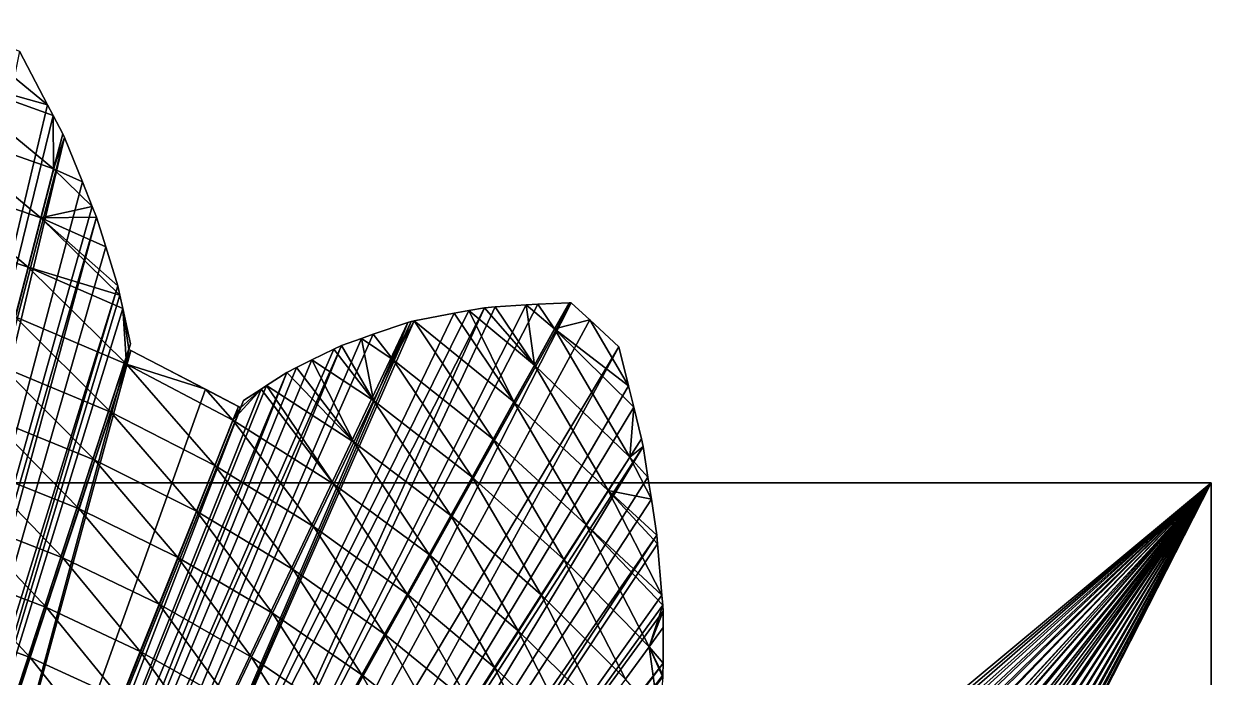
# Model space of a CAD drawing. Header units: inches. Extents: x 62 to 1153, y 3 to 780.
# Drawn here: x 1133.07 to 1150.82, y 769.42 to 779.19 of the extents above; entities that cross this region are included whole.
import ezdxf

# ---------------------------------------------------------------- set-up
doc = ezdxf.new("R2010")
doc.units = ezdxf.units.IN
doc.header["$MEASUREMENT"] = 0
doc.layers.add('ConstLine', color=6, linetype='Continuous')
doc.layers.add('ObjLayer', color=2, linetype='Continuous')

msp = doc.modelspace()

# ---------------------------------------------------------------- linework, layer by layer
at = {"layer": 'ConstLine'}
for points in [[(1131.951, 779.187, 23.616), (1133.425, 777.976, 22.979), (1131.806, 778.431, 22.725)], [(1133.004, 778.775, 23.664), (1133.425, 777.976, 22.979), (1131.951, 779.187, 23.616)], [(1133.004, 778.775, 23.664), (1129.655, 762.073, 36.5), (1133.425, 777.976, 22.979)], [(1131.806, 778.431, 22.725), (1133.515, 777.019, 21.987), (1131.659, 777.672, 21.854)], [(1133.425, 777.976, 22.979), (1133.508, 777.818, 22.845), (1131.806, 778.431, 22.725)], [(1133.508, 777.818, 22.845), (1133.515, 777.019, 21.987), (1131.806, 778.431, 22.725)], [(1133.425, 777.976, 22.979), (1129.655, 762.073, 36.5), (1133.508, 777.818, 22.845)], [(1133.508, 777.818, 22.845), (1129.655, 762.073, 36.5), (1133.651, 777.542, 22.613)], [(1133.508, 777.818, 22.845), (1133.651, 777.542, 22.613), (1133.515, 777.019, 21.987)], [(1133.651, 777.542, 22.613), (1129.655, 762.073, 36.5), (1133.679, 777.485, 22.569)], [(1131.659, 777.672, 21.854), (1133.325, 776.286, 21.134), (1131.512, 776.91, 21.004)], [(1133.515, 777.019, 21.987), (1133.325, 776.286, 21.134), (1131.659, 777.672, 21.854)], [(1133.651, 777.542, 22.613), (1133.679, 777.485, 22.569), (1133.515, 777.019, 21.987)], [(1133.679, 777.485, 22.569), (1129.655, 762.073, 36.5), (1129.748, 761.009, 36.5)], [(1133.679, 777.485, 22.569), (1129.748, 761.009, 36.5), (1133.946, 776.822, 22.026)], [(1133.679, 777.485, 22.569), (1133.946, 776.822, 22.026), (1133.515, 777.019, 21.987)], [(1133.515, 777.019, 21.987), (1134.093, 776.457, 21.728), (1133.325, 776.286, 21.134)], [(1133.946, 776.822, 22.026), (1134.093, 776.457, 21.728), (1133.515, 777.019, 21.987)], [(1133.946, 776.822, 22.026), (1129.748, 761.009, 36.5), (1134.093, 776.457, 21.728)], [(1131.512, 776.91, 21.004), (1133.134, 775.549, 20.298), (1131.365, 776.144, 20.171)], [(1133.325, 776.286, 21.134), (1133.134, 775.549, 20.298), (1131.512, 776.91, 21.004)], [(1134.093, 776.457, 21.728), (1129.748, 761.009, 36.5), (1134.156, 776.298, 21.601)], [(1134.093, 776.457, 21.728), (1134.156, 776.298, 21.601), (1133.325, 776.286, 21.134)], [(1134.156, 776.298, 21.601), (1129.748, 761.009, 36.5), (1129.776, 760.13, 36.5)], [(1134.156, 776.298, 21.601), (1129.776, 760.13, 36.5), (1134.294, 775.853, 21.222)], [(1134.507, 775.129, 20.602), (1133.134, 775.549, 20.298), (1133.325, 776.286, 21.134)], [(1134.156, 776.298, 21.601), (1134.294, 775.853, 21.222), (1133.325, 776.286, 21.134)], [(1133.325, 776.286, 21.134), (1134.475, 775.271, 20.728), (1134.507, 775.129, 20.602)], [(1134.294, 775.853, 21.222), (1134.475, 775.271, 20.728), (1133.325, 776.286, 21.134)], [(1133.134, 775.549, 20.298), (1132.941, 774.807, 19.48), (1131.365, 776.144, 20.171)], [(1134.294, 775.853, 21.222), (1129.776, 760.13, 36.5), (1134.475, 775.271, 20.728)], [(1134.604, 774.098, 19.63), (1132.941, 774.807, 19.48), (1133.134, 775.549, 20.298)], [(1134.604, 774.098, 19.63), (1133.134, 775.549, 20.298), (1134.55, 774.931, 20.427)], [(1134.55, 774.931, 20.427), (1133.134, 775.549, 20.298), (1134.507, 775.129, 20.602)], [(1134.475, 775.271, 20.728), (1129.76, 759.417, 36.5), (1134.507, 775.129, 20.602)], [(1134.475, 775.271, 20.728), (1129.776, 760.13, 36.5), (1129.76, 759.417, 36.5)], [(1134.507, 775.129, 20.602), (1129.76, 759.417, 36.5), (1134.55, 774.931, 20.427)], [(1134.55, 774.931, 20.427), (1129.76, 759.417, 36.5), (1134.665, 774.403, 19.964)], [(1133.303, 761.951, 36.5), (1134.502, 762.91, 36.5), (1139.953, 774.941, 24.666)], [(1133.303, 761.951, 36.5), (1139.953, 774.941, 24.666), (1139.72, 774.9, 24.384)], [(1133.303, 761.951, 36.5), (1139.72, 774.9, 24.384), (1139.501, 774.861, 24.119)], [(1133.303, 761.951, 36.5), (1139.501, 774.861, 24.119), (1138.906, 774.745, 23.417)], [(1141.252, 775.018, 26.151), (1134.502, 762.91, 36.5), (1134.964, 762.644, 36.5)], [(1134.502, 762.91, 36.5), (1141.22, 775.018, 26.112), (1140.753, 774.996, 25.569)], [(1134.502, 762.91, 36.5), (1141.252, 775.018, 26.151), (1141.22, 775.018, 26.112)], [(1134.502, 762.91, 36.5), (1140.753, 774.996, 25.569), (1140.58, 774.985, 25.373)], [(1134.502, 762.91, 36.5), (1140.58, 774.985, 25.373), (1140.115, 774.954, 24.844)], [(1134.502, 762.91, 36.5), (1140.115, 774.954, 24.844), (1139.953, 774.941, 24.666)], [(1134.638, 774.319, 19.867), (1134.604, 774.098, 19.63), (1134.55, 774.931, 20.427)], [(1134.665, 774.403, 19.964), (1134.638, 774.319, 19.867), (1134.55, 774.931, 20.427)], [(1141.531, 774.762, 26.213), (1141.252, 775.018, 26.151), (1134.964, 762.644, 36.5)], [(1139.501, 774.861, 24.119), (1140.394, 773.534, 23.628), (1138.906, 774.745, 23.417)], [(1139.72, 774.9, 24.384), (1140.394, 773.534, 23.628), (1139.501, 774.861, 24.119)], [(1139.953, 774.941, 24.666), (1140.7, 774.084, 24.521), (1139.72, 774.9, 24.384)], [(1140.7, 774.084, 24.521), (1140.394, 773.534, 23.628), (1139.72, 774.9, 24.384)], [(1140.115, 774.954, 24.844), (1140.7, 774.084, 24.521), (1139.953, 774.941, 24.666)], [(1140.58, 774.985, 25.373), (1140.7, 774.084, 24.521), (1140.115, 774.954, 24.844)], [(1140.753, 774.996, 25.569), (1141.001, 774.626, 25.431), (1140.58, 774.985, 25.373)], [(1141.001, 774.626, 25.431), (1140.7, 774.084, 24.521), (1140.58, 774.985, 25.373)], [(1141.22, 775.018, 26.112), (1141.001, 774.626, 25.431), (1140.753, 774.996, 25.569)], [(1141.252, 775.018, 26.151), (1141.001, 774.626, 25.431), (1141.22, 775.018, 26.112)], [(1141.252, 775.018, 26.151), (1141.531, 774.762, 26.213), (1141.001, 774.626, 25.431)], [(1132.346, 761.094, 36.5), (1133.303, 761.951, 36.5), (1138.809, 774.724, 23.307)], [(1138.809, 774.724, 23.307), (1138.293, 774.547, 22.683), (1132.346, 761.094, 36.5)], [(1134.37, 773.384, 18.823), (1132.747, 774.06, 18.677), (1132.941, 774.807, 19.48)], [(1134.604, 774.098, 19.63), (1134.37, 773.384, 18.823), (1132.941, 774.807, 19.48)], [(1133.303, 761.951, 36.5), (1138.906, 774.745, 23.417), (1138.859, 774.736, 23.363)], [(1133.303, 761.951, 36.5), (1138.859, 774.736, 23.363), (1138.809, 774.724, 23.307)], [(1141.963, 774.357, 26.313), (1141.531, 774.762, 26.213), (1134.964, 762.644, 36.5)], [(1138.809, 774.724, 23.307), (1138.588, 774.166, 22.535), (1138.293, 774.547, 22.683)], [(1138.906, 774.745, 23.417), (1140.084, 772.977, 22.75), (1138.588, 774.166, 22.535)], [(1138.906, 774.745, 23.417), (1138.588, 774.166, 22.535), (1138.859, 774.736, 23.363)], [(1138.859, 774.736, 23.363), (1138.588, 774.166, 22.535), (1138.809, 774.724, 23.307)], [(1140.394, 773.534, 23.628), (1140.084, 772.977, 22.75), (1138.906, 774.745, 23.417)], [(1141.531, 774.762, 26.213), (1142.108, 773.775, 25.856), (1141.001, 774.626, 25.431)], [(1141.531, 774.762, 26.213), (1141.963, 774.357, 26.313), (1142.108, 773.775, 25.856)], [(1138.293, 774.547, 22.683), (1138.118, 774.484, 22.476), (1132.346, 761.094, 36.5)], [(1138.293, 774.547, 22.683), (1138.588, 774.166, 22.535), (1138.118, 774.484, 22.476)], [(1141.001, 774.626, 25.431), (1142.126, 772.71, 24.743), (1140.7, 774.084, 24.521)], [(1141.001, 774.626, 25.431), (1142.108, 773.775, 25.856), (1142.185, 773.457, 25.611)], [(1141.001, 774.626, 25.431), (1142.185, 773.457, 25.611), (1142.126, 772.71, 24.743)], [(1134.665, 774.403, 19.964), (1129.76, 759.417, 36.5), (1134.638, 774.319, 19.867)], [(1137.817, 774.376, 22.121), (1131.591, 760.339, 36.5), (1132.346, 761.094, 36.5)], [(1137.817, 774.376, 22.121), (1137.704, 774.322, 21.973), (1131.591, 760.339, 36.5)], [(1138.118, 774.484, 22.476), (1137.817, 774.376, 22.121), (1132.346, 761.094, 36.5)], [(1141.963, 774.357, 26.313), (1134.732, 761.125, 36.5), (1142.108, 773.775, 25.856)], [(1141.963, 774.357, 26.313), (1134.964, 762.644, 36.5), (1134.732, 761.125, 36.5)], [(1137.817, 774.376, 22.121), (1138.296, 773.554, 21.674), (1137.704, 774.322, 21.973)], [(1138.118, 774.484, 22.476), (1138.296, 773.554, 21.674), (1137.817, 774.376, 22.121)], [(1138.588, 774.166, 22.535), (1138.296, 773.554, 21.674), (1138.118, 774.484, 22.476)], [(1134.638, 774.319, 19.867), (1129.711, 759.269, 36.5), (1130.491, 758.957, 36.5)], [(1134.638, 774.319, 19.867), (1129.76, 759.417, 36.5), (1129.711, 759.269, 36.5)], [(1134.671, 774.303, 19.869), (1134.638, 774.319, 19.867), (1130.491, 758.957, 36.5)], [(1135.786, 773.725, 19.999), (1134.671, 774.303, 19.869), (1130.491, 758.957, 36.5)], [(1137.704, 774.322, 21.973), (1137.377, 774.162, 21.557), (1131.591, 760.339, 36.5)], [(1137.377, 774.162, 21.557), (1137.145, 774.048, 21.262), (1131.591, 760.339, 36.5)], [(1134.671, 774.303, 19.869), (1134.604, 774.098, 19.63), (1134.638, 774.319, 19.867)], [(1135.786, 773.725, 19.999), (1134.604, 774.098, 19.63), (1134.671, 774.303, 19.869)], [(1138.002, 772.935, 20.827), (1137.145, 774.048, 21.262), (1137.377, 774.162, 21.557)], [(1138.296, 773.554, 21.674), (1137.377, 774.162, 21.557), (1137.704, 774.322, 21.973)], [(1138.296, 773.554, 21.674), (1138.002, 772.935, 20.827), (1137.377, 774.162, 21.557)], [(1139.769, 772.411, 21.886), (1138.296, 773.554, 21.674), (1138.588, 774.166, 22.535)], [(1140.084, 772.977, 22.75), (1139.769, 772.411, 21.886), (1138.588, 774.166, 22.535)], [(1137, 773.975, 21.081), (1131.005, 759.683, 36.5), (1131.591, 760.339, 36.5)], [(1137, 773.975, 21.081), (1136.695, 773.779, 20.661), (1131.005, 759.683, 36.5)], [(1137.145, 774.048, 21.262), (1137, 773.975, 21.081), (1131.591, 760.339, 36.5)], [(1134.133, 772.664, 18.029), (1132.552, 773.308, 17.889), (1132.747, 774.06, 18.677)], [(1134.37, 773.384, 18.823), (1134.133, 772.664, 18.029), (1132.747, 774.06, 18.677)], [(1135.923, 772.585, 18.99), (1134.37, 773.384, 18.823), (1134.604, 774.098, 19.63)], [(1136.194, 773.261, 19.804), (1135.923, 772.585, 18.99), (1134.604, 774.098, 19.63)], [(1136.194, 773.261, 19.804), (1134.604, 774.098, 19.63), (1135.786, 773.725, 19.999)], [(1138.002, 772.935, 20.827), (1136.695, 773.779, 20.661), (1137, 773.975, 21.081)], [(1138.002, 772.935, 20.827), (1137, 773.975, 21.081), (1137.145, 774.048, 21.262)], [(1140.7, 774.084, 24.521), (1141.804, 772.209, 23.85), (1140.394, 773.534, 23.628)], [(1140.7, 774.084, 24.521), (1142.126, 772.71, 24.743), (1141.804, 772.209, 23.85)], [(1136.277, 773.467, 20.06), (1135.786, 773.725, 19.999), (1130.491, 758.957, 36.5)], [(1136.695, 773.779, 20.661), (1136.616, 773.728, 20.552), (1131.005, 759.683, 36.5)], [(1136.616, 773.728, 20.552), (1136.351, 773.554, 20.196), (1131.005, 759.683, 36.5)], [(1142.108, 773.775, 25.856), (1134.732, 761.125, 36.5), (1142.185, 773.457, 25.611)], [(1136.277, 773.467, 20.06), (1136.194, 773.261, 19.804), (1135.786, 773.725, 19.999)], [(1136.616, 773.728, 20.552), (1136.194, 773.261, 19.804), (1136.309, 773.449, 20.065)], [(1137.703, 772.308, 19.995), (1136.194, 773.261, 19.804), (1136.616, 773.728, 20.552)], [(1136.616, 773.728, 20.552), (1136.309, 773.449, 20.065), (1136.351, 773.554, 20.196)], [(1137.703, 772.308, 19.995), (1136.616, 773.728, 20.552), (1136.695, 773.779, 20.661)], [(1138.002, 772.935, 20.827), (1137.703, 772.308, 19.995), (1136.695, 773.779, 20.661)], [(1136.309, 773.449, 20.065), (1136.277, 773.467, 20.06), (1130.491, 758.957, 36.5)], [(1136.309, 773.449, 20.065), (1130.491, 758.957, 36.5), (1130.559, 759.126, 36.5)], [(1136.351, 773.554, 20.196), (1130.559, 759.126, 36.5), (1131.005, 759.683, 36.5)], [(1136.351, 773.554, 20.196), (1136.309, 773.449, 20.065), (1130.559, 759.126, 36.5)], [(1142.185, 773.457, 25.611), (1134.732, 761.125, 36.5), (1142.301, 772.982, 25.243)], [(1136.309, 773.449, 20.065), (1136.194, 773.261, 19.804), (1136.277, 773.467, 20.06)], [(1139.45, 771.837, 21.035), (1138.002, 772.935, 20.827), (1138.296, 773.554, 21.674)], [(1139.769, 772.411, 21.886), (1139.45, 771.837, 21.035), (1138.296, 773.554, 21.674)], [(1140.394, 773.534, 23.628), (1141.476, 771.698, 22.97), (1140.084, 772.977, 22.75)], [(1140.394, 773.534, 23.628), (1141.804, 772.209, 23.85), (1141.476, 771.698, 22.97)], [(1142.185, 773.457, 25.611), (1142.301, 772.982, 25.243), (1142.126, 772.71, 24.743)], [(1133.895, 771.938, 17.249), (1132.356, 772.55, 17.116), (1132.552, 773.308, 17.889)], [(1134.133, 772.664, 18.029), (1133.895, 771.938, 17.249), (1132.552, 773.308, 17.889)], [(1135.65, 771.901, 18.19), (1134.133, 772.664, 18.029), (1134.37, 773.384, 18.823)], [(1135.923, 772.585, 18.99), (1135.65, 771.901, 18.19), (1134.37, 773.384, 18.823)], [(1137.401, 771.673, 19.175), (1135.923, 772.585, 18.99), (1136.194, 773.261, 19.804)], [(1137.703, 772.308, 19.995), (1137.401, 771.673, 19.175), (1136.194, 773.261, 19.804)], [(1142.301, 772.982, 25.243), (1134.732, 761.125, 36.5), (1142.326, 772.868, 25.16)], [(1139.126, 771.255, 20.197), (1137.703, 772.308, 19.995), (1138.002, 772.935, 20.827)], [(1139.45, 771.837, 21.035), (1139.126, 771.255, 20.197), (1138.002, 772.935, 20.827)], [(1140.084, 772.977, 22.75), (1141.142, 771.179, 22.104), (1139.769, 772.411, 21.886)], [(1140.084, 772.977, 22.75), (1141.476, 771.698, 22.97), (1141.142, 771.179, 22.104)], [(1142.301, 772.982, 25.243), (1142.326, 772.868, 25.16), (1142.126, 772.71, 24.743)], [(1142.326, 772.868, 25.16), (1134.732, 761.125, 36.5), (1134.469, 759.868, 36.5)], [(1142.326, 772.868, 25.16), (1134.469, 759.868, 36.5), (1142.398, 772.41, 24.789)], [(1142.326, 772.868, 25.16), (1142.398, 772.41, 24.789), (1142.126, 772.71, 24.743)], [(1135.374, 771.211, 17.403), (1133.895, 771.938, 17.249), (1134.133, 772.664, 18.029)], [(1135.65, 771.901, 18.19), (1135.374, 771.211, 17.403), (1134.133, 772.664, 18.029)], [(1137.095, 771.03, 18.368), (1135.65, 771.901, 18.19), (1135.923, 772.585, 18.99)], [(1137.401, 771.673, 19.175), (1137.095, 771.03, 18.368), (1135.923, 772.585, 18.99)], [(1142.126, 772.71, 24.743), (1142.45, 772.08, 24.52), (1141.804, 772.209, 23.85)], [(1142.126, 772.71, 24.743), (1142.398, 772.41, 24.789), (1142.45, 772.08, 24.52)], [(1133.654, 771.205, 16.481), (1132.157, 771.787, 16.355), (1132.356, 772.55, 17.116)], [(1133.895, 771.938, 17.249), (1133.654, 771.205, 16.481), (1132.356, 772.55, 17.116)], [(1142.398, 772.41, 24.789), (1134.469, 759.868, 36.5), (1142.45, 772.08, 24.52)], [(1140.803, 770.652, 21.249), (1139.45, 771.837, 21.035), (1139.769, 772.411, 21.886)], [(1139.769, 772.411, 21.886), (1141.142, 771.179, 22.104), (1140.803, 770.652, 21.249)], [(1130.817, 722.324), (1130.817, 772.324), (1150.817, 722.324)], [(1150.817, 722.324), (1130.817, 772.324), (1150.817, 772.324)], [(1130.817, 772.324, 4), (1130.857, 755.727, 4), (1150.817, 772.324, 4)], [(1130.817, 772.324, 4), (1150.817, 772.324), (1130.817, 772.324)], [(1150.817, 772.324), (1130.817, 772.324, 4), (1150.817, 772.324, 4)], [(1150.817, 772.324, 4), (1130.857, 755.727, 4), (1131.129, 755.599, 4)], [(1150.817, 772.324, 4), (1131.129, 755.599, 4), (1131.391, 755.475, 4)], [(1150.817, 772.324, 4), (1131.391, 755.475, 4), (1131.695, 755.315, 4)], [(1150.817, 772.324, 4), (1131.695, 755.315, 4), (1131.916, 755.199, 4)], [(1150.817, 772.324, 4), (1131.916, 755.199, 4), (1132.255, 755.003, 4)], [(1150.817, 772.324, 4), (1132.255, 755.003, 4), (1132.43, 754.901, 4)], [(1150.817, 772.324, 4), (1132.43, 754.901, 4), (1132.808, 754.661, 4)], [(1150.817, 772.324, 4), (1132.808, 754.661, 4), (1132.935, 754.58, 4)], [(1150.817, 772.324, 4), (1132.935, 754.58, 4), (1133.353, 754.29, 4)], [(1150.817, 772.324, 4), (1133.353, 754.29, 4), (1133.431, 754.236, 4)], [(1150.817, 772.324, 4), (1133.431, 754.236, 4), (1133.892, 753.888, 4)], [(1150.817, 772.324, 4), (1133.892, 753.888, 4), (1133.916, 753.87, 4)], [(1150.817, 772.324, 4), (1133.916, 753.87, 4), (1134.119, 753.704, 4)], [(1150.817, 772.324, 4), (1134.119, 753.704, 4), (1134.384, 753.486, 4)], [(1150.817, 772.324, 4), (1134.384, 753.486, 4), (1134.42, 753.453, 4)], [(1150.817, 772.324, 4), (1134.42, 753.453, 4), (1134.835, 753.083, 4)], [(1150.817, 772.324, 4), (1134.835, 753.083, 4), (1134.937, 752.985, 4)], [(1150.817, 772.324, 4), (1134.937, 752.985, 4), (1135.275, 752.656, 4)], [(1150.817, 772.324, 4), (1135.275, 752.656, 4), (1135.44, 752.482, 4)], [(1150.817, 772.324, 4), (1135.44, 752.482, 4), (1135.702, 752.204, 4)], [(1150.817, 772.324, 4), (1135.702, 752.204, 4), (1135.928, 751.943, 4)], [(1150.817, 772.324, 4), (1135.928, 751.943, 4), (1136.113, 751.724, 4)], [(1150.817, 772.324, 4), (1136.113, 751.724, 4), (1136.395, 751.366, 4)], [(1150.817, 772.324, 4), (1136.395, 751.366, 4), (1136.507, 751.216, 4)], [(1150.817, 772.324, 4), (1136.507, 751.216, 4), (1136.831, 750.749, 4)], [(1150.817, 772.324, 4), (1136.831, 750.749, 4), (1136.878, 750.675, 4)], [(1150.817, 772.324, 4), (1136.878, 750.675, 4), (1137.182, 750.166, 4)], [(1150.817, 772.324, 4), (1137.182, 750.166, 4), (1137.22, 750.102, 4)], [(1150.817, 772.324, 4), (1137.22, 750.102, 4), (1137.226, 750.091, 4)], [(1150.817, 772.324, 4), (1137.226, 750.091, 4), (1137.506, 749.499, 4)], [(1138.797, 770.663, 19.371), (1137.401, 771.673, 19.175), (1137.703, 772.308, 19.995)], [(1150.817, 772.324, 4), (1137.506, 749.499, 4), (1137.553, 749.392, 4)], [(1150.817, 772.324, 4), (1137.553, 749.392, 4), (1137.739, 748.852, 4)], [(1139.126, 771.255, 20.197), (1138.797, 770.663, 19.371), (1137.703, 772.308, 19.995)], [(1150.817, 772.324, 4), (1137.739, 748.852, 4), (1137.801, 748.659, 4)], [(1150.817, 772.324, 4), (1137.801, 748.659, 4), (1137.9, 748.157, 4)], [(1150.817, 772.324, 4), (1137.9, 748.157, 4), (1137.948, 747.9, 4)], [(1150.817, 772.324, 4), (1137.948, 747.9, 4), (1137.967, 747.414, 4)], [(1150.817, 772.324, 4), (1137.967, 747.414, 4), (1137.978, 747.129, 4)], [(1150.817, 772.324, 4), (1137.978, 747.129, 4), (1150.817, 722.324, 4)], [(1141.804, 772.209, 23.85), (1142.607, 770.649, 23.299), (1141.476, 771.698, 22.97)], [(1141.804, 772.209, 23.85), (1142.45, 772.08, 24.52), (1142.532, 771.543, 24.091)], [(1141.804, 772.209, 23.85), (1142.543, 771.413, 23.976), (1142.607, 770.649, 23.299)], [(1141.804, 772.209, 23.85), (1142.532, 771.543, 24.091), (1142.543, 771.413, 23.976)], [(1150.817, 772.324), (1150.817, 722.324, 4), (1150.817, 722.324)], [(1150.817, 722.324, 4), (1150.817, 772.324), (1150.817, 772.324, 4)], [(1142.45, 772.08, 24.52), (1134.469, 759.868, 36.5), (1142.532, 771.543, 24.091)], [(1135.094, 770.512, 16.627), (1133.654, 771.205, 16.481), (1133.895, 771.938, 17.249)], [(1135.374, 771.211, 17.403), (1135.094, 770.512, 16.627), (1133.895, 771.938, 17.249)], [(1136.785, 770.379, 17.573), (1135.374, 771.211, 17.403), (1135.65, 771.901, 18.19)], [(1137.095, 771.03, 18.368), (1136.785, 770.379, 17.573), (1135.65, 771.901, 18.19)], [(1133.41, 770.464, 15.725), (1131.958, 771.017, 15.606), (1132.157, 771.787, 16.355)], [(1133.654, 771.205, 16.481), (1133.41, 770.464, 15.725), (1132.157, 771.787, 16.355)], [(1138.463, 770.063, 18.557), (1137.095, 771.03, 18.368), (1137.401, 771.673, 19.175)], [(1138.797, 770.663, 19.371), (1138.463, 770.063, 18.557), (1137.401, 771.673, 19.175)], [(1140.458, 770.115, 20.406), (1139.126, 771.255, 20.197), (1139.45, 771.837, 21.035)], [(1140.803, 770.652, 21.249), (1140.458, 770.115, 20.406), (1139.45, 771.837, 21.035)], [(1141.476, 771.698, 22.97), (1142.415, 769.874, 22.323), (1141.142, 771.179, 22.104)], [(1141.476, 771.698, 22.97), (1142.619, 770.498, 23.167), (1142.415, 769.874, 22.323)], [(1141.476, 771.698, 22.97), (1142.607, 770.649, 23.299), (1142.619, 770.498, 23.167)], [(1142.532, 771.543, 24.091), (1134.192, 758.837, 36.5), (1142.543, 771.413, 23.976)], [(1142.532, 771.543, 24.091), (1134.469, 759.868, 36.5), (1134.192, 758.837, 36.5)], [(1142.543, 771.413, 23.976), (1134.192, 758.837, 36.5), (1142.607, 770.649, 23.299)], [(1134.811, 769.806, 15.862), (1133.41, 770.464, 15.725), (1133.654, 771.205, 16.481)], [(1135.094, 770.512, 16.627), (1134.811, 769.806, 15.862), (1133.654, 771.205, 16.481)], [(1136.471, 769.719, 16.788), (1135.094, 770.512, 16.627), (1135.374, 771.211, 17.403)], [(1136.785, 770.379, 17.573), (1136.471, 769.719, 16.788), (1135.374, 771.211, 17.403)], [(1140.107, 769.568, 19.574), (1138.797, 770.663, 19.371), (1139.126, 771.255, 20.197)], [(1140.458, 770.115, 20.406), (1140.107, 769.568, 19.574), (1139.126, 771.255, 20.197)], [(1141.142, 771.179, 22.104), (1142.06, 769.393, 21.465), (1140.803, 770.652, 21.249)], [(1141.142, 771.179, 22.104), (1142.415, 769.874, 22.323), (1142.06, 769.393, 21.465)], [(1133.165, 769.716, 14.979), (1131.756, 770.24, 14.868), (1131.958, 771.017, 15.606)], [(1133.41, 770.464, 15.725), (1133.165, 769.716, 14.979), (1131.958, 771.017, 15.606)], [(1138.124, 769.454, 17.753), (1136.785, 770.379, 17.573), (1137.095, 771.03, 18.368)], [(1138.463, 770.063, 18.557), (1138.124, 769.454, 17.753), (1137.095, 771.03, 18.368)], [(1142.607, 770.649, 23.299), (1134.192, 758.837, 36.5), (1142.619, 770.498, 23.167)], [(1139.75, 769.013, 18.753), (1138.463, 770.063, 18.557), (1138.797, 770.663, 19.371)], [(1140.107, 769.568, 19.574), (1139.75, 769.013, 18.753), (1138.797, 770.663, 19.371)], [(1140.803, 770.652, 21.249), (1141.698, 768.901, 20.617), (1140.458, 770.115, 20.406)], [(1140.803, 770.652, 21.249), (1142.06, 769.393, 21.465), (1141.698, 768.901, 20.617)], [(1134.525, 769.091, 15.108), (1133.165, 769.716, 14.979), (1133.41, 770.464, 15.725)], [(1134.811, 769.806, 15.862), (1134.525, 769.091, 15.108), (1133.41, 770.464, 15.725)], [(1142.619, 770.498, 23.167), (1134.192, 758.837, 36.5), (1142.626, 770.41, 23.091)], [(1136.153, 769.051, 16.014), (1134.811, 769.806, 15.862), (1135.094, 770.512, 16.627)], [(1136.471, 769.719, 16.788), (1136.153, 769.051, 16.014), (1135.094, 770.512, 16.627)], [(1142.619, 770.498, 23.167), (1142.626, 770.41, 23.091), (1142.415, 769.874, 22.323)], [(1142.626, 770.41, 23.091), (1134.192, 758.837, 36.5), (1142.623, 769.633, 22.361)], [(1137.78, 768.836, 16.96), (1136.471, 769.719, 16.788), (1136.785, 770.379, 17.573)], [(1138.124, 769.454, 17.753), (1137.78, 768.836, 16.96), (1136.785, 770.379, 17.573)], [(1142.626, 770.41, 23.091), (1142.627, 770.162, 22.852), (1142.415, 769.874, 22.323)], [(1142.626, 770.41, 23.091), (1142.623, 769.633, 22.361), (1142.627, 770.162, 22.852)], [(1133.165, 769.716, 14.979), (1132.916, 768.96, 14.244), (1131.756, 770.24, 14.868)], [(1140.458, 770.115, 20.406), (1141.33, 768.4, 19.779), (1140.107, 769.568, 19.574)], [(1140.458, 770.115, 20.406), (1141.698, 768.901, 20.617), (1141.33, 768.4, 19.779)], [(1142.627, 770.162, 22.852), (1142.623, 769.633, 22.361), (1142.415, 769.874, 22.323)], [(1139.386, 768.447, 17.941), (1138.124, 769.454, 17.753), (1138.463, 770.063, 18.557)], [(1139.75, 769.013, 18.753), (1139.386, 768.447, 17.941), (1138.463, 770.063, 18.557)], [(1134.235, 768.367, 14.362), (1132.916, 768.96, 14.244), (1133.165, 769.716, 14.979)], [(1134.525, 769.091, 15.108), (1134.235, 768.367, 14.362), (1133.165, 769.716, 14.979)], [(1135.83, 768.372, 15.249), (1134.525, 769.091, 15.108), (1134.811, 769.806, 15.862)], [(1136.153, 769.051, 16.014), (1135.83, 768.372, 15.249), (1134.811, 769.806, 15.862)], [(1137.43, 768.207, 16.176), (1136.153, 769.051, 16.014), (1136.471, 769.719, 16.788)], [(1137.78, 768.836, 16.96), (1137.43, 768.207, 16.176), (1136.471, 769.719, 16.788)], [(1142.415, 769.874, 22.323), (1142.563, 768.821, 21.557), (1142.06, 769.393, 21.465)], [(1142.415, 769.874, 22.323), (1142.623, 769.633, 22.361), (1142.621, 769.45, 22.192)], [(1142.415, 769.874, 22.323), (1142.621, 769.45, 22.192), (1142.619, 769.419, 22.16)], [(1142.415, 769.874, 22.323), (1142.619, 769.419, 22.16), (1142.563, 768.821, 21.557)], [(1142.623, 769.633, 22.361), (1134.192, 758.837, 36.5), (1133.918, 758.001, 36.5)], [(1142.623, 769.633, 22.361), (1133.918, 758.001, 36.5), (1142.621, 769.45, 22.192)], [(1140.953, 767.889, 18.95), (1139.75, 769.013, 18.753), (1140.107, 769.568, 19.574)], [(1140.107, 769.568, 19.574), (1141.33, 768.4, 19.779), (1140.953, 767.889, 18.95)], [(1142.621, 769.45, 22.192), (1133.918, 758.001, 36.5), (1142.619, 769.419, 22.16)], [(1139.016, 767.871, 17.138), (1137.78, 768.836, 16.96), (1138.124, 769.454, 17.753)], [(1139.386, 768.447, 17.941), (1139.016, 767.871, 17.138), (1138.124, 769.454, 17.753)]]:
    msp.add_3dface(points, dxfattribs=at)
at = {"layer": 'ObjLayer'}
for p, q in [((1133.425, 777.976, 22.979), (1133.004, 778.775, 23.664)), ((1133.508, 777.818, 22.845), (1133.425, 777.976, 22.979)), ((1133.651, 777.542, 22.613), (1133.508, 777.818, 22.845)), ((1133.679, 777.485, 22.569), (1133.651, 777.542, 22.613)), ((1133.946, 776.822, 22.026), (1133.679, 777.485, 22.569)), ((1134.093, 776.457, 21.728), (1133.946, 776.822, 22.026)), ((1134.156, 776.298, 21.601), (1134.093, 776.457, 21.728)), ((1134.294, 775.853, 21.222), (1134.156, 776.298, 21.601)), ((1134.475, 775.271, 20.728), (1134.294, 775.853, 21.222)), ((1134.507, 775.129, 20.602), (1134.475, 775.271, 20.728)), ((1134.55, 774.931, 20.427), (1134.507, 775.129, 20.602)), ((1141.22, 775.018, 26.112), (1134.502, 762.91, 36.5)), ((1134.665, 774.403, 19.964), (1134.55, 774.931, 20.427)), ((1139.501, 774.861, 24.119), (1138.906, 774.745, 23.417)), ((1139.72, 774.9, 24.384), (1139.501, 774.861, 24.119)), ((1139.953, 774.941, 24.666), (1139.72, 774.9, 24.384)), ((1140.115, 774.954, 24.844), (1139.953, 774.941, 24.666)), ((1140.58, 774.985, 25.373), (1140.115, 774.954, 24.844)), ((1140.753, 774.996, 25.569), (1140.58, 774.985, 25.373)), ((1141.22, 775.018, 26.112), (1140.753, 774.996, 25.569)), ((1141.252, 775.018, 26.151), (1141.22, 775.018, 26.112)), ((1141.531, 774.762, 26.213), (1141.252, 775.018, 26.151)), ((1138.809, 774.724, 23.307), (1138.293, 774.547, 22.683)), ((1138.859, 774.736, 23.363), (1138.809, 774.724, 23.307)), ((1138.906, 774.745, 23.417), (1138.859, 774.736, 23.363)), ((1141.963, 774.357, 26.313), (1141.531, 774.762, 26.213)), ((1138.293, 774.547, 22.683), (1138.118, 774.484, 22.476)), ((1134.638, 774.319, 19.867), (1134.665, 774.403, 19.964)), ((1134.964, 762.644, 36.5), (1141.963, 774.357, 26.313)), ((1137.817, 774.376, 22.121), (1137.704, 774.322, 21.973)), ((1138.118, 774.484, 22.476), (1137.817, 774.376, 22.121)), ((1142.108, 773.775, 25.856), (1141.963, 774.357, 26.313)), ((1129.711, 759.269, 36.5), (1134.671, 774.303, 19.869)), ((1134.671, 774.303, 19.869), (1134.638, 774.319, 19.867)), ((1136.309, 773.449, 20.065), (1134.671, 774.303, 19.869)), ((1137.377, 774.162, 21.557), (1137.145, 774.048, 21.262)), ((1137.704, 774.322, 21.973), (1137.377, 774.162, 21.557)), ((1137, 773.975, 21.081), (1136.695, 773.779, 20.661)), ((1137.145, 774.048, 21.262), (1137, 773.975, 21.081)), ((1136.616, 773.728, 20.552), (1136.351, 773.554, 20.196)), ((1136.695, 773.779, 20.661), (1136.616, 773.728, 20.552)), ((1142.185, 773.457, 25.611), (1142.108, 773.775, 25.856)), ((1136.309, 773.449, 20.065), (1130.491, 758.957, 36.5)), ((1136.351, 773.554, 20.196), (1136.309, 773.449, 20.065)), ((1142.301, 772.982, 25.243), (1142.185, 773.457, 25.611)), ((1142.326, 772.868, 25.16), (1142.301, 772.982, 25.243)), ((1142.398, 772.41, 24.789), (1142.326, 772.868, 25.16)), ((1142.45, 772.08, 24.52), (1142.398, 772.41, 24.789)), ((1130.817, 772.324), (1150.817, 772.324)), ((1130.817, 772.324, 4), (1150.817, 772.324, 4)), ((1150.817, 772.324), (1150.817, 722.324)), ((1150.817, 772.324, 4), (1150.817, 722.324, 4)), ((1150.817, 772.324, 4), (1150.817, 772.324)), ((1142.532, 771.543, 24.091), (1142.45, 772.08, 24.52)), ((1142.543, 771.413, 23.976), (1142.532, 771.543, 24.091)), ((1142.607, 770.649, 23.299), (1142.543, 771.413, 23.976)), ((1142.619, 770.498, 23.167), (1142.607, 770.649, 23.299)), ((1142.626, 770.41, 23.091), (1142.619, 770.498, 23.167)), ((1142.627, 770.162, 22.852), (1142.626, 770.41, 23.091)), ((1142.623, 769.633, 22.361), (1142.627, 770.162, 22.852)), ((1142.621, 769.45, 22.192), (1142.623, 769.633, 22.361)), ((1142.619, 769.419, 22.16), (1142.621, 769.45, 22.192))]:
    msp.add_line(p, q, dxfattribs=at)

doc.saveas('drawing.dxf')
